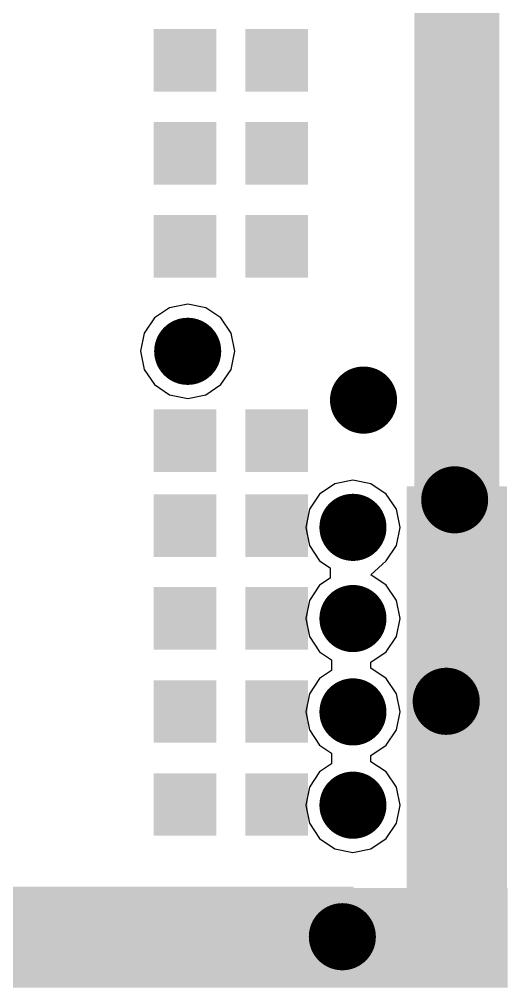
# Model space of a CAD drawing. Header units: inches. Extents: x -103 to 137, y -40 to 49.
# Drawn here: x -45.22 to -39.37, y 2.98 to 14.57 of the extents above; entities that cross this region are included whole.
import ezdxf

# ---------------------------------------------------------------- set-up
doc = ezdxf.new("R2010")
doc.units = ezdxf.units.IN
doc.header["$MEASUREMENT"] = 0
for name, color, linetype in [('BottomSolder', 6, 'Continuous'), ('MidLayer1', 16, 'Continuous'), ('MultiLayer', 9, 'Continuous'), ('TopOverlay', 2, 'Continuous'), ('TopPaste', 8, 'Continuous'), ('TopSolder', 216, 'Continuous'), ('ViaHoleLayer', 16, 'Continuous')]:
    doc.layers.add(name, color=color, linetype=linetype)

# ---------------------------------------------------------------- blocks, each defined once
blk = doc.blocks.new('HP5210_17')
at = {"layer": 'TopPaste'}
blk.add_solid([(-0.10236, -0.01969), (0.10236, -0.01969), (-0.10236, 0.01969), (0.10236, 0.01969)], dxfattribs=at)
at = {"layer": 'TopSolder'}
blk.add_solid([(-0.10636, -0.02369), (0.10636, -0.02369), (-0.10636, 0.02369), (0.10636, 0.02369)], dxfattribs=at)
blk = doc.blocks.new('HP5210_18')
at = {"layer": 'TopPaste'}
blk.add_solid([(-0.10236, -0.02168), (0.10236, -0.02168), (-0.10236, 0.01768), (0.10236, 0.01768)], dxfattribs=at)
at = {"layer": 'TopSolder'}
blk.add_solid([(-0.10636, -0.02568), (0.10636, -0.02568), (-0.10636, 0.02168), (0.10636, 0.02168)], dxfattribs=at)
blk = doc.blocks.new('____402_____78')
at = {"layer": 'TopPaste'}
for points in [[(-0.03445, -0.0128), (-0.00886, -0.0128), (-0.03445, 0.0128), (-0.00886, 0.0128)], [(0.00886, -0.0128), (0.03445, -0.0128), (0.00886, 0.0128), (0.03445, 0.0128)]]:
    blk.add_solid(points, dxfattribs=at)
at = {"layer": 'TopSolder'}
for points in [[(-0.03642, -0.01476), (-0.00689, -0.01476), (-0.03642, 0.01476), (-0.00689, 0.01476)], [(0.00689, -0.01476), (0.03642, -0.01476), (0.00689, 0.01476), (0.03642, 0.01476)]]:
    blk.add_solid(points, dxfattribs=at)
blk = doc.blocks.new('____402_____79')
at = {"layer": 'TopPaste'}
for points in [[(-0.03445, -0.0128), (-0.00886, -0.0128), (-0.03445, 0.0128), (-0.00886, 0.0128)], [(0.00886, -0.0128), (0.03445, -0.0128), (0.00886, 0.0128), (0.03445, 0.0128)]]:
    blk.add_solid(points, dxfattribs=at)
at = {"layer": 'TopSolder'}
for points in [[(-0.03642, -0.01476), (-0.00689, -0.01476), (-0.03642, 0.01476), (-0.00689, 0.01476)], [(0.00689, -0.01476), (0.03642, -0.01476), (0.00689, 0.01476), (0.03642, 0.01476)]]:
    blk.add_solid(points, dxfattribs=at)
blk = doc.blocks.new('____402_____93')
at = {"layer": 'TopPaste'}
for points in [[(-0.03445, -0.0128), (-0.00886, -0.0128), (-0.03445, 0.0128), (-0.00886, 0.0128)], [(0.00886, -0.0128), (0.03445, -0.0128), (0.00886, 0.0128), (0.03445, 0.0128)]]:
    blk.add_solid(points, dxfattribs=at)
at = {"layer": 'TopSolder'}
for points in [[(-0.03642, -0.01476), (-0.00689, -0.01476), (-0.03642, 0.01476), (-0.00689, 0.01476)], [(0.00689, -0.01476), (0.03642, -0.01476), (0.00689, 0.01476), (0.03642, 0.01476)]]:
    blk.add_solid(points, dxfattribs=at)
blk = doc.blocks.new('____402_____94')
at = {"layer": 'TopPaste'}
for points in [[(-0.03445, -0.0128), (-0.00886, -0.0128), (-0.03445, 0.0128), (-0.00886, 0.0128)], [(0.00886, -0.0128), (0.03445, -0.0128), (0.00886, 0.0128), (0.03445, 0.0128)]]:
    blk.add_solid(points, dxfattribs=at)
at = {"layer": 'TopSolder'}
for points in [[(-0.03642, -0.01476), (-0.00689, -0.01476), (-0.03642, 0.01476), (-0.00689, 0.01476)], [(0.00689, -0.01476), (0.03642, -0.01476), (0.00689, 0.01476), (0.03642, 0.01476)]]:
    blk.add_solid(points, dxfattribs=at)
blk = doc.blocks.new('____402_____95')
at = {"layer": 'TopPaste'}
for points in [[(-0.03445, -0.0128), (-0.00886, -0.0128), (-0.03445, 0.0128), (-0.00886, 0.0128)], [(0.00886, -0.0128), (0.03445, -0.0128), (0.00886, 0.0128), (0.03445, 0.0128)]]:
    blk.add_solid(points, dxfattribs=at)
at = {"layer": 'TopSolder'}
for points in [[(-0.03642, -0.01476), (-0.00689, -0.01476), (-0.03642, 0.01476), (-0.00689, 0.01476)], [(0.00689, -0.01476), (0.03642, -0.01476), (0.00689, 0.01476), (0.03642, 0.01476)]]:
    blk.add_solid(points, dxfattribs=at)
blk = doc.blocks.new('____402_____108')
at = {"layer": 'TopPaste'}
for points in [[(-0.03445, -0.0128), (-0.00886, -0.0128), (-0.03445, 0.0128), (-0.00886, 0.0128)], [(0.00886, -0.0128), (0.03445, -0.0128), (0.00886, 0.0128), (0.03445, 0.0128)]]:
    blk.add_solid(points, dxfattribs=at)
at = {"layer": 'TopSolder'}
for points in [[(-0.03642, -0.01476), (-0.00689, -0.01476), (-0.03642, 0.01476), (-0.00689, 0.01476)], [(0.00689, -0.01476), (0.03642, -0.01476), (0.00689, 0.01476), (0.03642, 0.01476)]]:
    blk.add_solid(points, dxfattribs=at)
blk = doc.blocks.new('____402_____109')
at = {"layer": 'TopPaste'}
for points in [[(-0.03445, -0.0128), (-0.00886, -0.0128), (-0.03445, 0.0128), (-0.00886, 0.0128)], [(0.00886, -0.0128), (0.03445, -0.0128), (0.00886, 0.0128), (0.03445, 0.0128)]]:
    blk.add_solid(points, dxfattribs=at)
at = {"layer": 'TopSolder'}
for points in [[(-0.03642, -0.01476), (-0.00689, -0.01476), (-0.03642, 0.01476), (-0.00689, 0.01476)], [(0.00689, -0.01476), (0.03642, -0.01476), (0.00689, 0.01476), (0.03642, 0.01476)]]:
    blk.add_solid(points, dxfattribs=at)
blk = doc.blocks.new('____402_____110')
at = {"layer": 'TopPaste'}
for points in [[(-0.03445, -0.0128), (-0.00886, -0.0128), (-0.03445, 0.0128), (-0.00886, 0.0128)], [(0.00886, -0.0128), (0.03445, -0.0128), (0.00886, 0.0128), (0.03445, 0.0128)]]:
    blk.add_solid(points, dxfattribs=at)
at = {"layer": 'TopSolder'}
for points in [[(-0.03642, -0.01476), (-0.00689, -0.01476), (-0.03642, 0.01476), (-0.00689, 0.01476)], [(0.00689, -0.01476), (0.03642, -0.01476), (0.00689, 0.01476), (0.03642, 0.01476)]]:
    blk.add_solid(points, dxfattribs=at)

msp = doc.modelspace()

# ---------------------------------------------------------------- linework, layer by layer
at = {"layer": 'BottomSolder', "const_width": 0.402}
for points in [[(-43.404, 10.597, 1), (-43.002, 10.597, 1)], [(-41.296, 10.013, 1), (-40.894, 10.013, 1)], [(-40.203, 8.819, 1), (-39.802, 8.819, 1)], [(-41.423, 8.489, 1), (-41.021, 8.489, 1)], [(-41.423, 7.397, 1), (-41.021, 7.397, 1)], [(-40.305, 6.406, 1), (-39.903, 6.406, 1)], [(-41.423, 6.279, 1), (-41.021, 6.279, 1)], [(-41.423, 5.162, 1), (-41.021, 5.162, 1)], [(-41.55, 3.587, 1), (-41.148, 3.587, 1)]]:
    msp.add_lwpolyline(points, format="xyb", close=True, dxfattribs=at)
at = {"layer": 'MidLayer1'}
for p, q in [((-43.203, 11.162), (-43.419, 11.119)), ((-42.987, 11.119), (-43.203, 11.162)), ((-43.419, 11.119), (-43.602, 10.997)), ((-42.804, 10.997), (-42.987, 11.119)), ((-43.602, 10.997), (-43.725, 10.813)), ((-42.681, 10.813), (-42.804, 10.997)), ((-43.725, 10.813), (-43.768, 10.597)), ((-42.638, 10.597), (-42.681, 10.813)), ((-43.768, 10.597), (-43.725, 10.381)), ((-42.681, 10.381), (-42.638, 10.597)), ((-43.725, 10.381), (-43.602, 10.198)), ((-42.804, 10.198), (-42.681, 10.381)), ((-43.602, 10.198), (-43.419, 10.075)), ((-42.987, 10.075), (-42.804, 10.198)), ((-43.419, 10.075), (-43.203, 10.032)), ((-43.203, 10.032), (-42.987, 10.075)), ((-41.222, 9.054), (-41.438, 9.011)), ((-41.006, 9.011), (-41.222, 9.054)), ((-41.438, 9.011), (-41.621, 8.888)), ((-40.822, 8.888), (-41.006, 9.011)), ((-41.621, 8.888), (-41.744, 8.705)), ((-40.7, 8.705), (-40.822, 8.888)), ((-41.744, 8.705), (-41.787, 8.489)), ((-40.657, 8.489), (-40.7, 8.705)), ((-41.787, 8.489), (-41.744, 8.273)), ((-40.7, 8.273), (-40.657, 8.489)), ((-41.744, 8.273), (-41.621, 8.09)), ((-40.822, 8.09), (-40.7, 8.273)), ((-41.621, 8.09), (-41.497, 8.006)), ((-41.497, 8.006), (-41.497, 7.879)), ((-41.006, 7.919), (-40.822, 8.09)), ((-40.822, 8.09), (-40.822, 8.09)), ((-40.822, 8.09), (-40.822, 8.09)), ((-40.822, 8.09), (-40.822, 8.09)), ((-40.822, 8.09), (-40.822, 8.09)), ((-40.822, 8.09), (-40.822, 8.09)), ((-40.822, 7.796), (-41.006, 7.919)), ((-41.621, 7.796), (-41.744, 7.613)), ((-41.497, 7.879), (-41.621, 7.796)), ((-40.7, 7.613), (-40.822, 7.796)), ((-41.744, 7.613), (-41.787, 7.397)), ((-40.657, 7.397), (-40.7, 7.613)), ((-41.787, 7.397), (-41.744, 7.181)), ((-40.7, 7.181), (-40.657, 7.397)), ((-41.744, 7.181), (-41.621, 6.997)), ((-40.822, 6.997), (-40.7, 7.181)), ((-41.621, 6.997), (-41.478, 6.901)), ((-41.006, 6.875), (-40.822, 6.997)), ((-41.478, 6.901), (-41.478, 6.775)), ((-41.006, 6.801), (-41.006, 6.875)), ((-41.478, 6.775), (-41.621, 6.679)), ((-40.822, 6.679), (-41.006, 6.801)), ((-41.621, 6.679), (-41.744, 6.495)), ((-40.7, 6.495), (-40.822, 6.679)), ((-41.744, 6.495), (-41.787, 6.279)), ((-40.657, 6.279), (-40.7, 6.495)), ((-41.787, 6.279), (-41.744, 6.063)), ((-40.7, 6.063), (-40.657, 6.279)), ((-41.744, 6.063), (-41.621, 5.88)), ((-40.822, 5.88), (-40.7, 6.063)), ((-41.621, 5.88), (-41.478, 5.784)), ((-41.006, 5.757), (-40.822, 5.88)), ((-41.478, 5.784), (-41.478, 5.657)), ((-41.006, 5.683), (-41.006, 5.757)), ((-40.822, 5.561), (-41.006, 5.683)), ((-41.478, 5.657), (-41.621, 5.561)), ((-41.621, 5.561), (-41.744, 5.378)), ((-40.7, 5.378), (-40.822, 5.561)), ((-41.744, 5.378), (-41.787, 5.162)), ((-40.657, 5.162), (-40.7, 5.378)), ((-41.787, 5.162), (-41.744, 4.945)), ((-40.7, 4.945), (-40.657, 5.162)), ((-41.744, 4.945), (-41.621, 4.762)), ((-40.822, 4.762), (-40.7, 4.945)), ((-41.621, 4.762), (-41.438, 4.64)), ((-41.006, 4.64), (-40.822, 4.762)), ((-41.438, 4.64), (-41.222, 4.597)), ((-41.222, 4.597), (-41.006, 4.64))]:
    msp.add_line(p, q, dxfattribs=at)
at = {"layer": 'MidLayer1', "const_width": 0.3}
for points in [[(-43.353, 10.597, 1), (-43.053, 10.597, 1)], [(-41.245, 10.013, 1), (-40.945, 10.013, 1)], [(-40.153, 8.819, 1), (-39.853, 8.819, 1)], [(-41.372, 8.489, 1), (-41.072, 8.489, 1)], [(-41.372, 7.397, 1), (-41.072, 7.397, 1)], [(-40.254, 6.406, 1), (-39.954, 6.406, 1)], [(-41.372, 6.279, 1), (-41.072, 6.279, 1)], [(-41.372, 5.162, 1), (-41.072, 5.162, 1)], [(-41.499, 3.587, 1), (-41.199, 3.587, 1)]]:
    msp.add_lwpolyline(points, format="xyb", close=True, dxfattribs=at)
at = {"layer": 'MultiLayer', "const_width": 0.3}
for points in [[(-43.353, 10.597, 1), (-43.053, 10.597, 1)], [(-41.245, 10.013, 1), (-40.945, 10.013, 1)], [(-40.153, 8.819, 1), (-39.853, 8.819, 1)], [(-41.372, 8.489, 1), (-41.072, 8.489, 1)], [(-41.372, 7.397, 1), (-41.072, 7.397, 1)], [(-40.254, 6.406, 1), (-39.954, 6.406, 1)], [(-41.372, 6.279, 1), (-41.072, 6.279, 1)], [(-41.372, 5.162, 1), (-41.072, 5.162, 1)], [(-41.499, 3.587, 1), (-41.199, 3.587, 1)]]:
    msp.add_lwpolyline(points, format="xyb", close=True, dxfattribs=at)
at = {"layer": 'TopOverlay'}
msp.add_solid([(-40.485, 9.073), (-39.469, 9.073), (-40.485, 16.084), (-39.469, 16.084)], dxfattribs=at)
at = {"layer": 'TopPaste'}
msp.add_solid([(-40.485, 3.079), (-39.469, 3.079), (-40.485, 9.099), (-39.469, 9.099)], dxfattribs=at)
at = {"layer": 'TopSolder', "const_width": 0.402}
for points in [[(-43.404, 10.597, 1), (-43.002, 10.597, 1)], [(-41.296, 10.013, 1), (-40.894, 10.013, 1)], [(-40.203, 8.819, 1), (-39.802, 8.819, 1)], [(-41.423, 8.489, 1), (-41.021, 8.489, 1)], [(-41.423, 7.397, 1), (-41.021, 7.397, 1)], [(-40.305, 6.406, 1), (-39.903, 6.406, 1)], [(-41.423, 6.279, 1), (-41.021, 6.279, 1)], [(-41.423, 5.162, 1), (-41.021, 5.162, 1)], [(-41.55, 3.587, 1), (-41.148, 3.587, 1)]]:
    msp.add_lwpolyline(points, format="xyb", close=True, dxfattribs=at)
at = {"layer": 'TopSolder'}
for points in [[(-40.485, 3.079), (-39.469, 3.079), (-40.485, 9.099), (-39.469, 9.099)], [(-39.368, 2.977), (-39.368, 4.171), (-45.616, 2.977), (-45.616, 4.171)]]:
    msp.add_solid(points, dxfattribs=at)
at = {"layer": 'ViaHoleLayer', "const_width": 0.15}
for points in [[(-43.278, 10.597, 1), (-43.128, 10.597, 1)], [(-41.17, 10.013, 1), (-41.02, 10.013, 1)], [(-40.078, 8.819, 1), (-39.928, 8.819, 1)], [(-41.297, 8.489, 1), (-41.147, 8.489, 1)], [(-41.297, 7.397, 1), (-41.147, 7.397, 1)], [(-40.179, 6.406, 1), (-40.029, 6.406, 1)], [(-41.297, 6.279, 1), (-41.147, 6.279, 1)], [(-41.297, 5.162, 1), (-41.147, 5.162, 1)], [(-41.424, 3.587, 1), (-41.274, 3.587, 1)]]:
    msp.add_lwpolyline(points, format="xyb", close=True, dxfattribs=at)

# ---------------------------------------------------------------- block references
at = {"xscale": 25.4, "yscale": 25.4, "zscale": 25.4}
for name, p in [('____402_____93', (-42.686, 14.081)), ('____402_____79', (-42.686, 12.967)), ('____402_____95', (-42.686, 11.853)), ('____402_____109', (-42.686, 9.528)), ('____402_____108', (-42.686, 8.508)), ('____402_____110', (-42.686, 7.398)), ('____402_____78', (-42.686, 6.284)), ('____402_____94', (-42.686, 5.17))]:
    msp.add_blockref(name, p, dxfattribs=at)
for name, p, rotation in [('HP5210_17', (-39.977, 6.279), 90), ('HP5210_18', (-43.914, 3.536), 180)]:
    msp.add_blockref(name, p, dxfattribs=dict(at, rotation=rotation))

doc.saveas('drawing.dxf')
